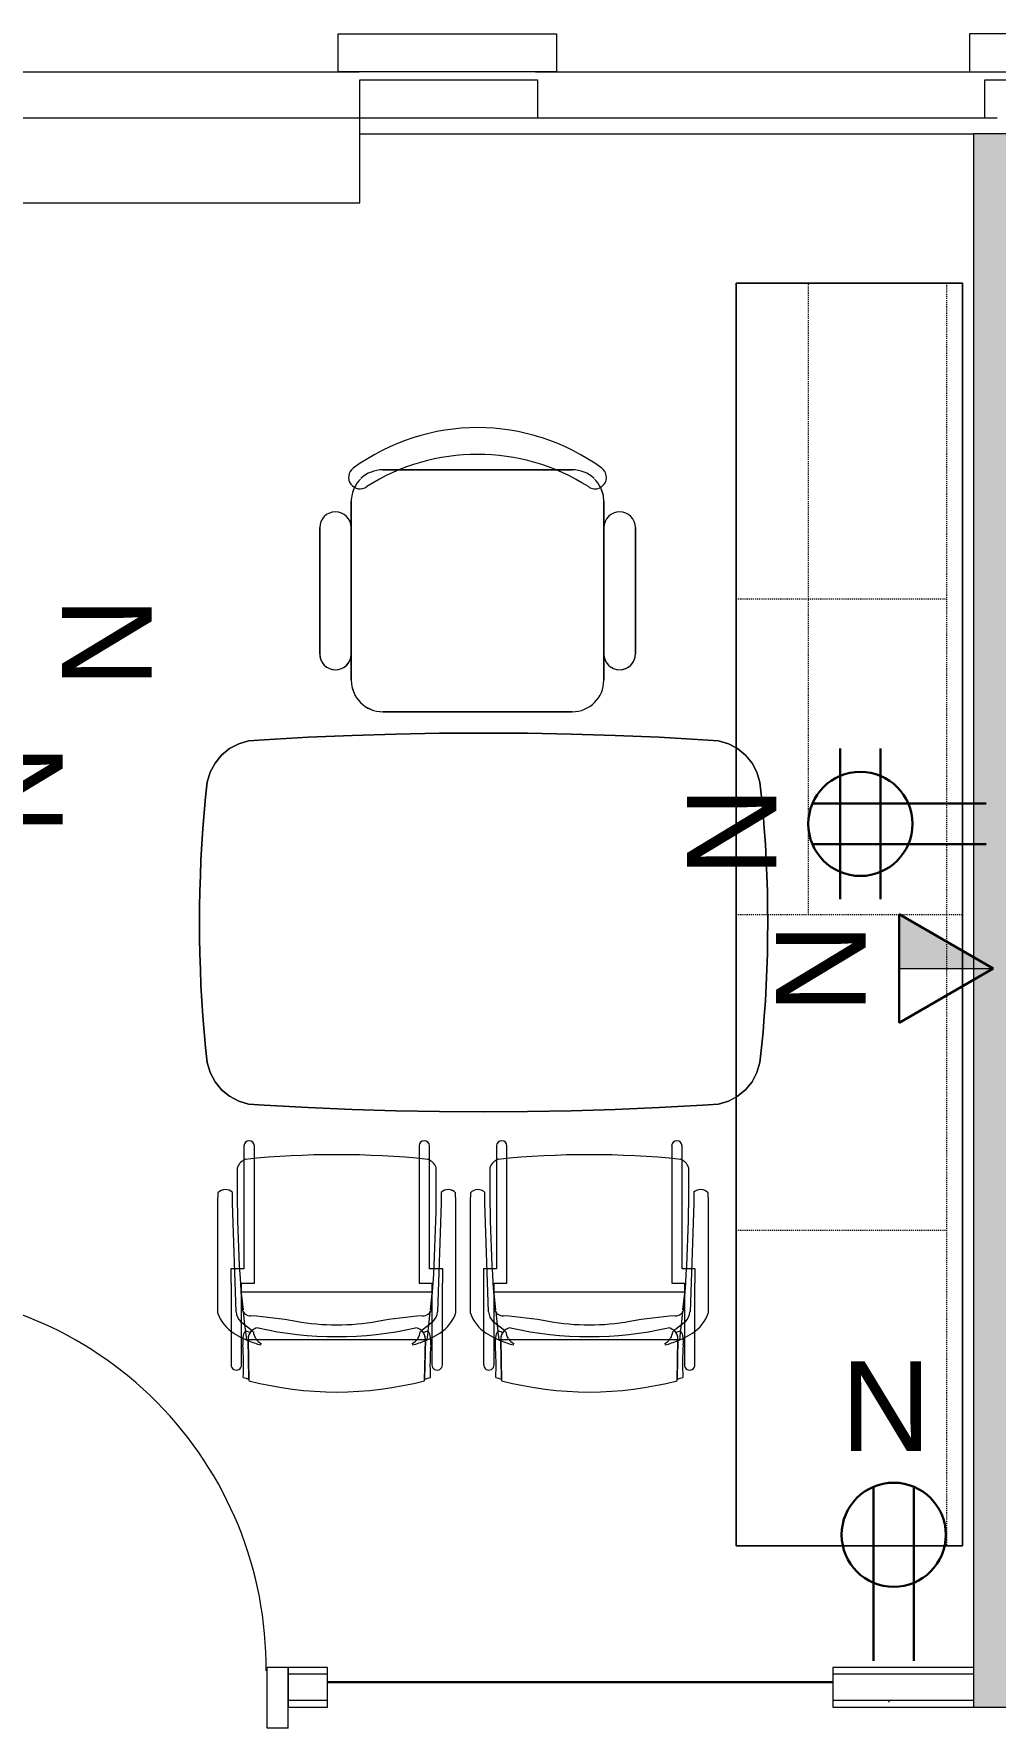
# Model space of a CAD drawing. Header units: inches. Extents: x 395 to 1878, y 644 to 1756.
# Drawn here: x 1076.7 to 1168.1, y 1594.5 to 1755.5 of the extents above; entities that cross this region are included whole.
import ezdxf

# ---------------------------------------------------------------- set-up
doc = ezdxf.new("R2010")
doc.units = ezdxf.units.IN
doc.header["$MEASUREMENT"] = 0
doc.linetypes.add('DASH 1_32_', pattern=[0.0625, 0.03125, -0.03125])
for name, color, linetype, lineweight in [('4694_52_BB$0$BPT', 7, 'Continuous', 9), ('9t floor LINKED_dwg', 8, 'Continuous', 9), ('A-ANNO-NOTE', 131, 'Continuous', 30), ('A-DOOR', 31, 'Continuous', 13), ('A-DOOR-FRAM', 31, 'Continuous', 20), ('A-GLAZ', 151, 'Continuous', 13), ('A-WALL', 113, 'Continuous', 13), ('A-WALL-PATT', 111, 'Continuous', 13), ('I-FURN', 30, 'Continuous', 9), ('I-WALL', 2, 'Continuous', 13)]:
    doc.layers.add(name, color=color, linetype=linetype, lineweight=lineweight)
doc.styles.add('Swis721 Lt BT', font='swissl.ttf', dxfattribs={"height": 8.514638})

# ---------------------------------------------------------------- blocks, each defined once
blk = doc.blocks.new('9t floor LINKED_dwg-4848483-FIRST FLOOR POWER _ SIGNAL')
at = {"layer": '4694_52_BB$0$BPT'}
for p, q in [((1064.38, 1751.88), (1107.63, 1751.88)), ((1124.38, 1751.88), (1167.63, 1751.88)), ((1064.18, 1747.51), (1108.17, 1747.51)), ((1124.58, 1747.51), (1167.08, 1747.51)), ((1107.68, 1746), (1166, 1746))]:
    blk.add_line(p, q, dxfattribs=at)
at = {"layer": '4694_52_BB$0$BPT', "flags": 128}
for points in [[(1126.38, 1751.88), (1105.63, 1751.88), (1105.63, 1755.5), (1126.38, 1755.5)], [(1188.63, 1755.5), (1165.63, 1755.5), (1165.63, 1751.88), (1188.63, 1751.88)]]:
    blk.add_lwpolyline(points, close=True, dxfattribs=at)
for points in [[(1062.97, 1739.45), (1107.68, 1739.45), (1107.68, 1747.5), (1107.68, 1751.13), (1124.58, 1751.13), (1124.58, 1747.5), (1107.68, 1747.5)], [(1168.25, 1747.5), (1167.08, 1747.5), (1167.08, 1751.13), (1187.68, 1751.13), (1187.68, 1747.5), (1186.25, 1747.5)]]:
    blk.add_lwpolyline(points, dxfattribs=at)
blk = doc.blocks.new('Single Flush - OTJ_SOLIDFLUSH_ALUM-4928999-FIRST FLOOR POWER _ SIGNAL')
at = {"layer": 'A-DOOR', "lineweight": 20}
for p, q in [((16.15625, -1.875), (17.90625, -1.875)), ((16.15625, -37.6875), (16.15625, -1.875)), ((17.90625, -1.875), (17.90625, -37.6875)), ((17.90625, -37.6875), (16.15625, -37.6875))]:
    blk.add_line(p, q, dxfattribs=at)
at = {"layer": 'A-DOOR', "lineweight": 9}
blk.add_arc((17.90625, -1.875), 35.8125, 179.5, 270, dxfattribs=at)
at = {"layer": 'A-DOOR-FRAM'}
for p, q in [((-20, 3.875), (-20, -1.875)), ((-20, 3.875), (-18, 3.875)), ((-18, 3.875), (-18, -1.875)), ((18.000004, 3.875), (18.000004, -1.875)), ((18.000004, 3.875), (20.000004, 3.875)), ((20.000004, 3.875), (20.000004, -1.875)), ((-20, -1.875), (-18, -1.875)), ((18.000004, -1.875), (20.000004, -1.875))]:
    blk.add_line(p, q, dxfattribs=at)
blk = doc.blocks.new('Frameless opening with glazing - 48_ x 96_-4931144-FIRST FLOOR POWER _ SIGNAL')
at = {"layer": 'A-GLAZ', "lineweight": 30}
blk.add_line((-25.5, -0.5), (22.5, -0.5), dxfattribs=at)
blk = doc.blocks.new('F-Haworth_Chair_X99-Seminar - X99 Seminar Chair with Glides-V9-FIRST FLOOR POWER _ SIGNAL')
at = {"layer": 'I-FURN'}
for p, q in [((-8.34, 11.52), (-8.42, 7.57)), ((-8.42, 7.57), (-8.34, 11.37)), ((8.42, 7.57), (8.34, 11.52)), ((8.34, 11.37), (8.42, 7.57)), ((-10.04, 10.02), (-10.04, 6.81)), ((-9.04, 7.4), (-9.04, 10.02)), ((9.04, 10.02), (9.04, 7.4)), ((10.04, 6.81), (10.04, 10.02)), ((-7.18, 7.99), (-7.21, 8.13)), ((7.21, 8.13), (7.18, 7.99)), ((-10.04, 6.81), (-10.04, 5)), ((-9.13, 5.92), (-8.07, 6.77)), ((-9.04, 5.99), (-9.04, 7.4)), ((-8.68, 6.87), (-8.75, 6.22)), ((-8.62, 7.42), (-8.68, 6.87)), ((-8.6, 7.6), (-8.62, 7.43)), ((-8.61, 6.81), (-8.23, 6.95)), ((-8.49, 7.6), (-8.56, 7.6)), ((-7.65, 7.6), (-8.4, 7.6)), ((-8.01, 6.82), (-7.95, 6.87)), ((3.57, 7.6), (-7.65, 7.6)), ((7.65, 7.6), (3.58, 7.6)), ((8.4, 7.6), (7.65, 7.6)), ((7.95, 6.87), (8.03, 6.81)), ((8.07, 6.77), (9.13, 5.92)), ((8.23, 6.95), (8.61, 6.81)), ((8.56, 7.6), (8.49, 7.6)), ((8.62, 7.43), (8.6, 7.6)), ((8.68, 6.87), (8.62, 7.42)), ((8.75, 6.22), (8.68, 6.87)), ((9.04, 7.4), (9.04, 5.99)), ((10.04, 5), (10.04, 6.81)), ((-11.32, 5.06), (-11.32, -5.48)), ((-10.04, 4.99), (-10.04, 2.27)), ((-9.92, -5.36), (-9.57, 4.97)), ((-9.04, 3.62), (-9.04, 5.99)), ((-8.88, 4.99), (-8.89, 4.91)), ((-8.75, 6.22), (-8.88, 4.99)), ((8.88, 4.99), (8.75, 6.22)), ((8.89, 4.91), (8.88, 4.99)), ((9.04, 5.99), (9.04, 3.62)), ((9.57, 4.97), (9.92, -5.36)), ((10.04, 2.27), (10.04, 4.99)), ((11.32, -5.48), (11.32, 5.06)), ((-8.9, 4.8), (-9.07, 3.2)), ((-9.04, 3.43), (-9.04, 3.62)), ((-9.04, 3.12), (-9.04, 3.43)), ((9.07, 3.2), (8.9, 4.8)), ((9.04, 3.62), (9.04, 3.43)), ((9.04, 3.43), (9.04, 3.12)), ((-10.04, 2.27), (-10.07, 2.27)), ((-10.07, 2.27), (-10.07, 0.89)), ((-9.07, 3.2), (-9.07, 3.12)), ((-9.07, 3.12), (9.07, 3.12)), ((-9.04, 2.27), (-9.04, 3.12)), ((-7.83, 2.27), (-9.04, 2.27)), ((-7.83, -9.57), (-7.83, 2.27)), ((9.04, 2.27), (7.83, 2.27)), ((7.83, 2.27), (7.83, -9.57)), ((9.04, 3.12), (9.04, 2.27)), ((9.07, 3.12), (9.07, 3.2)), ((10.07, 2.27), (10.04, 2.27)), ((10.07, 0.89), (10.07, 2.27)), ((-10.07, 0.89), (-9.71, 0.89)), ((-9.71, 0.89), (-9.2, 0.89)), ((-9.2, 0.89), (-8.82, 0.89)), ((-8.82, 0.89), (-8.82, -9.44)), ((8.82, 0.89), (9.2, 0.89)), ((8.82, -9.44), (8.82, 0.89)), ((9.2, 0.89), (9.71, 0.89)), ((9.71, 0.89), (10.07, 0.89)), ((-11.32, -5.48), (-11.3, -6.32)), ((-9.92, -6.36), (-9.92, -5.36)), ((9.92, -5.36), (9.92, -6.36)), ((11.3, -6.32), (11.32, -5.48)), ((-8.82, -9.44), (-8.82, -10.78)), ((-7.83, -10.78), (-7.83, -9.57)), ((7.83, -9.57), (7.83, -10.78)), ((8.82, -10.78), (8.82, -9.44))]:
    blk.add_line(p, q, dxfattribs=at)
for centre, radius, start, end in [((0, -20.73), 33.17, 104.5766, 105.5522), ((0, -20.29), 32.89, 75.3075, 104.696), ((0, -20.73), 33.17, 74.4478, 75.4234), ((-9.54, 10.02), 0.498, 360, 180), ((-36.06, 10.03), 27.2, 355.9857, 2.5118), ((36.06, 10.03), 27.2, 177.4882, 184.0143), ((9.54, 10.02), 0.498, 360, 180), ((-5.2, 7.86), 3.74, 175.9857, 189.9064), ((-4.71, -1.15), 9.61, 105.0666, 112.7369), ((4.71, -1.15), 9.61, 67.2631, 74.9334), ((5.2, 7.86), 3.74, 350.0936, 4.0143), ((-7.87, 3.92), 3.63, 121.9522, 161.8211), ((-4.71, -1.15), 9.61, 116.0036, 121.9522), ((-4.71, -1.15), 9.61, 113.5094, 116.0036), ((-8.28, 7.33), 0.613, 189.9064, 237.4573), ((-4.71, -1.15), 9.61, 112.927, 113.3607), ((-7.37, 7.55), 1.05, 178.8214, 214.7998), ((-7.37, 7.55), 1.05, 178.8214, 264.0446), ((-6.55, 6.76), 1.38, 147.5752, 174.9122), ((-6.55, 6.76), 1.38, 117.0503, 145.9813), ((0, -26.49), 33.83, 77.2285, 102.7715), ((6.55, 6.76), 1.38, 34.0187, 62.9497), ((7.37, 7.55), 1.05, 275.9554, 1.1786), ((6.55, 6.76), 1.38, 5.0878, 32.4248), ((7.37, 7.55), 1.05, 325.2002, 1.1786), ((4.71, -1.15), 9.61, 66.6393, 67.073), ((4.71, -1.15), 9.61, 63.9964, 66.4906), ((8.28, 7.33), 0.613, 302.5427, 350.0936), ((4.71, -1.15), 9.61, 58.0478, 63.9964), ((7.87, 3.92), 3.63, 18.1789, 58.0478), ((-8.18, 4.9), 1.39, 132.8922, 177.1987), ((-8.24, 4.59), 0.763, 84.2338, 165.7662), ((-11.32, 48.08), 42.84, 274.2301, 280.0233), ((0, -15.97), 22.19, 79.9767, 100.0233), ((11.32, 48.08), 42.84, 259.9767, 265.7699), ((8.24, 4.59), 0.763, 14.2338, 95.7662), ((8.18, 4.9), 1.39, 2.8013, 47.1078), ((144.06, -7.32), 153.52, 175.4787, 180.5251), ((-144.06, -7.32), 153.52, 359.4749, 4.5213), ((-10.58, -5.68), 0.956, 221.8901, 314.1099), ((10.58, -5.68), 0.956, 225.8901, 318.1099), ((-8.21, -8.28), 1.31, 200.0433, 249.9567), ((0, 75.01), 84.96, 264.1475, 275.8525), ((8.21, -8.28), 1.31, 290.0433, 339.9567), ((-8.32, -10.78), 0.495, 180, 360), ((8.32, -10.78), 0.495, 180, 360)]:
    blk.add_arc(centre, radius, start, end, dxfattribs=at)
blk = doc.blocks.new('F-Haworth_Chair_X99-Seminar - X99 Seminar Chair with Glides-V10-FIRST FLOOR POWER _ SIGNAL')
at = {"layer": 'I-FURN'}
for p, q in [((-8.34, 11.52), (-8.42, 7.57)), ((-8.42, 7.57), (-8.34, 11.37)), ((8.42, 7.57), (8.34, 11.52)), ((8.34, 11.37), (8.42, 7.57)), ((-10.04, 10.02), (-10.04, 6.81)), ((-9.04, 7.4), (-9.04, 10.02)), ((9.04, 10.02), (9.04, 7.4)), ((10.04, 6.81), (10.04, 10.02)), ((-7.18, 7.99), (-7.21, 8.13)), ((7.21, 8.13), (7.18, 7.99)), ((-10.04, 6.81), (-10.04, 5)), ((-9.13, 5.92), (-8.07, 6.77)), ((-9.04, 5.99), (-9.04, 7.4)), ((-8.68, 6.87), (-8.75, 6.22)), ((-8.62, 7.42), (-8.68, 6.87)), ((-8.6, 7.6), (-8.62, 7.43)), ((-8.61, 6.81), (-8.23, 6.95)), ((-8.49, 7.6), (-8.56, 7.6)), ((-7.65, 7.6), (-8.4, 7.6)), ((-8.03, 6.81), (-7.95, 6.87)), ((7.65, 7.6), (-7.65, 7.6)), ((8.4, 7.6), (7.65, 7.6)), ((7.95, 6.87), (8.03, 6.81)), ((8.07, 6.77), (9.13, 5.92)), ((8.23, 6.95), (8.61, 6.81)), ((8.56, 7.6), (8.49, 7.6)), ((8.62, 7.43), (8.6, 7.6)), ((8.68, 6.87), (8.62, 7.42)), ((8.75, 6.22), (8.68, 6.87)), ((9.04, 7.4), (9.04, 5.99)), ((10.04, 5), (10.04, 6.81)), ((-11.32, 5.06), (-11.32, -5.48)), ((-10.04, 4.99), (-10.04, 2.27)), ((-9.92, -5.36), (-9.57, 4.97)), ((-9.04, 3.62), (-9.04, 5.99)), ((-8.88, 4.99), (-8.89, 4.91)), ((-8.75, 6.22), (-8.88, 4.99)), ((8.88, 4.99), (8.75, 6.22)), ((8.89, 4.91), (8.88, 4.99)), ((9.04, 5.99), (9.04, 3.62)), ((9.57, 4.97), (9.92, -5.36)), ((10.04, 2.27), (10.04, 4.99)), ((11.32, -5.48), (11.32, 5.06)), ((-8.9, 4.8), (-9.07, 3.2)), ((-9.04, 3.43), (-9.04, 3.62)), ((-9.04, 3.12), (-9.04, 3.43)), ((9.07, 3.2), (8.9, 4.8)), ((9.04, 3.62), (9.04, 3.43)), ((9.04, 3.43), (9.04, 3.12)), ((-10.04, 2.27), (-10.07, 2.27)), ((-10.07, 2.27), (-10.07, 0.89)), ((-9.07, 3.2), (-9.07, 3.12)), ((-9.07, 3.12), (9.07, 3.12)), ((-9.04, 2.27), (-9.04, 3.12)), ((-7.83, 2.27), (-9.04, 2.27)), ((-7.83, -9.57), (-7.83, 2.27)), ((9.04, 2.27), (7.83, 2.27)), ((7.83, 2.27), (7.83, -9.57)), ((9.04, 3.12), (9.04, 2.27)), ((9.07, 3.12), (9.07, 3.2)), ((10.07, 2.27), (10.04, 2.27)), ((10.07, 0.89), (10.07, 2.27)), ((-10.07, 0.89), (-9.71, 0.89)), ((-9.71, 0.89), (-9.2, 0.89)), ((-9.2, 0.89), (-8.82, 0.89)), ((-8.82, 0.89), (-8.82, -9.44)), ((8.82, 0.89), (9.2, 0.89)), ((8.82, -9.44), (8.82, 0.89)), ((9.2, 0.89), (9.71, 0.89)), ((9.71, 0.89), (10.07, 0.89)), ((-11.32, -5.48), (-11.3, -6.32)), ((-9.92, -6.36), (-9.92, -5.36)), ((9.92, -5.36), (9.92, -6.36)), ((11.3, -6.32), (11.32, -5.48)), ((-8.82, -9.44), (-8.82, -10.78)), ((-7.83, -10.78), (-7.83, -9.57)), ((7.83, -9.57), (7.83, -10.78)), ((8.82, -10.78), (8.82, -9.44))]:
    blk.add_line(p, q, dxfattribs=at)
for centre, radius, start, end in [((0, -20.73), 33.17, 104.5766, 105.5522), ((0, -20.29), 32.89, 75.3075, 104.696), ((0, -20.73), 33.17, 74.4478, 75.4234), ((-9.54, 10.02), 0.498, 360, 180), ((-36.06, 10.03), 27.2, 355.9857, 2.5118), ((36.06, 10.03), 27.2, 177.4882, 184.0143), ((9.54, 10.02), 0.498, 360, 180), ((-5.2, 7.86), 3.74, 175.9857, 189.9064), ((-4.71, -1.15), 9.61, 105.0666, 112.7369), ((4.71, -1.15), 9.61, 67.2631, 74.9334), ((5.2, 7.86), 3.74, 350.0936, 4.0143), ((-7.87, 3.92), 3.63, 121.9522, 161.8211), ((-4.71, -1.15), 9.61, 116.0036, 121.9522), ((-4.71, -1.15), 9.61, 113.5094, 116.0036), ((-8.28, 7.33), 0.613, 189.9064, 237.4573), ((-4.71, -1.15), 9.61, 112.927, 113.3607), ((-7.37, 7.55), 1.05, 178.8214, 214.7998), ((-7.37, 7.55), 1.05, 178.8214, 264.0446), ((-6.55, 6.76), 1.38, 147.5752, 174.9122), ((-6.55, 6.76), 1.38, 117.0503, 145.9813), ((0, -26.49), 33.83, 77.2285, 102.7715), ((6.55, 6.76), 1.38, 34.0187, 62.9497), ((7.37, 7.55), 1.05, 275.9554, 1.1786), ((6.55, 6.76), 1.38, 5.0878, 32.4248), ((7.37, 7.55), 1.05, 325.2002, 1.1786), ((4.71, -1.15), 9.61, 66.6393, 67.073), ((4.71, -1.15), 9.61, 63.9964, 66.4906), ((8.28, 7.33), 0.613, 302.5427, 350.0936), ((4.71, -1.15), 9.61, 58.0478, 63.9964), ((7.87, 3.92), 3.63, 18.1789, 58.0478), ((-8.18, 4.9), 1.39, 132.8922, 177.1987), ((-8.24, 4.59), 0.763, 84.2338, 165.7662), ((-11.32, 48.08), 42.84, 274.2301, 280.0233), ((0, -15.97), 22.19, 79.9767, 100.0233), ((11.32, 48.08), 42.84, 259.9767, 265.7699), ((8.24, 4.59), 0.763, 14.2338, 95.7662), ((8.18, 4.9), 1.39, 2.8013, 47.1078), ((144.06, -7.32), 153.52, 175.4787, 180.5251), ((-144.06, -7.32), 153.52, 359.4749, 4.5213), ((-10.58, -5.68), 0.956, 221.8901, 314.1099), ((10.58, -5.68), 0.956, 225.8901, 318.1099), ((-8.21, -8.28), 1.31, 200.0433, 249.9567), ((0, 75.01), 84.96, 264.1475, 275.8525), ((8.21, -8.28), 1.31, 290.0433, 339.9567), ((-8.32, -10.78), 0.495, 180, 360), ((8.32, -10.78), 0.495, 180, 360)]:
    blk.add_arc(centre, radius, start, end, dxfattribs=at)
blk = doc.blocks.new('T-Shaped Desk 13 - T-Shaped Desk 1-4946649-FIRST FLOOR POWER _ SIGNAL')
at = {"layer": 'I-FURN'}
for p, q in [((941.05, 1608.31), (919.55, 1608.31)), ((919.55, 1608.31), (919.55, 1488.31)), ((919.55, 1564.16), (919.55, 1608.31)), ((919.55, 1608.31), (941.05, 1608.31)), ((941.05, 1488.31), (941.05, 1608.31)), ((941.05, 1608.31), (941.05, 1488.31)), ((874.71, 1564.93), (873.23, 1564.83)), ((873.23, 1564.83), (874.71, 1564.93)), ((878.88, 1565.16), (874.71, 1564.93)), ((874.71, 1564.93), (878.88, 1565.16)), ((883.05, 1565.33), (878.88, 1565.16)), ((878.88, 1565.16), (883.05, 1565.33)), ((887.21, 1565.46), (883.05, 1565.33)), ((883.05, 1565.33), (887.21, 1565.46)), ((891.38, 1565.54), (887.21, 1565.46)), ((887.21, 1565.46), (891.38, 1565.54)), ((895.55, 1565.56), (891.38, 1565.54)), ((891.38, 1565.54), (895.55, 1565.56)), ((899.72, 1565.54), (895.55, 1565.56)), ((895.55, 1565.56), (899.72, 1565.54)), ((903.89, 1565.46), (899.72, 1565.54)), ((899.72, 1565.54), (903.89, 1565.46)), ((908.06, 1565.33), (903.89, 1565.46)), ((903.89, 1565.46), (908.06, 1565.33)), ((912.23, 1565.16), (908.06, 1565.33)), ((908.06, 1565.33), (912.23, 1565.16)), ((916.39, 1564.93), (912.23, 1565.16)), ((912.23, 1565.16), (916.39, 1564.93)), ((917.88, 1564.83), (916.39, 1564.93)), ((916.39, 1564.93), (917.88, 1564.83)), ((870.66, 1563.46), (870.04, 1562.7)), ((870.04, 1562.7), (870.66, 1563.46)), ((871.42, 1564.08), (870.66, 1563.46)), ((870.66, 1563.46), (871.42, 1564.08)), ((872.29, 1564.55), (871.42, 1564.08)), ((871.42, 1564.08), (872.29, 1564.55)), ((873.23, 1564.83), (872.29, 1564.55)), ((872.29, 1564.55), (873.23, 1564.83)), ((918.82, 1564.55), (917.88, 1564.83)), ((917.88, 1564.83), (918.82, 1564.55)), ((919.69, 1564.08), (918.82, 1564.55)), ((918.82, 1564.55), (919.55, 1564.16)), ((919.55, 1564.16), (919.69, 1564.08)), ((919.55, 1530.97), (919.55, 1564.16)), ((920.45, 1563.46), (919.69, 1564.08)), ((919.69, 1564.08), (920.45, 1563.46)), ((921.07, 1562.7), (920.45, 1563.46)), ((920.45, 1563.46), (921.07, 1562.7)), ((869.57, 1561.83), (869.29, 1560.89)), ((869.29, 1560.89), (869.57, 1561.83)), ((870.04, 1562.7), (869.57, 1561.83)), ((869.57, 1561.83), (870.04, 1562.7)), ((921.53, 1561.83), (921.07, 1562.7)), ((921.07, 1562.7), (921.53, 1561.83)), ((921.82, 1560.89), (921.53, 1561.83)), ((921.53, 1561.83), (921.82, 1560.89)), ((869.29, 1560.89), (869.14, 1559.46)), ((869.14, 1559.46), (869.29, 1560.89)), ((921.97, 1559.46), (921.82, 1560.89)), ((921.82, 1560.89), (921.97, 1559.46)), ((869.14, 1559.46), (869, 1557.97)), ((869, 1557.97), (869.14, 1559.46)), ((922.11, 1557.97), (921.97, 1559.46)), ((921.97, 1559.46), (922.11, 1557.97)), ((869, 1557.97), (868.88, 1556.49)), ((868.88, 1556.49), (869, 1557.97)), ((922.23, 1556.49), (922.11, 1557.97)), ((922.11, 1557.97), (922.23, 1556.49)), ((868.88, 1556.49), (868.78, 1555)), ((868.78, 1555), (868.88, 1556.49)), ((922.33, 1555), (922.23, 1556.49)), ((922.23, 1556.49), (922.33, 1555)), ((868.78, 1555), (868.7, 1553.52)), ((868.7, 1553.52), (868.78, 1555)), ((922.41, 1553.52), (922.33, 1555)), ((922.33, 1555), (922.41, 1553.52)), ((868.7, 1553.52), (868.64, 1552.03)), ((868.64, 1552.03), (868.7, 1553.52)), ((922.47, 1552.03), (922.41, 1553.52)), ((922.41, 1553.52), (922.47, 1552.03)), ((868.59, 1550.54), (868.56, 1549.05)), ((868.56, 1549.05), (868.59, 1550.54)), ((868.64, 1552.03), (868.59, 1550.54)), ((868.59, 1550.54), (868.64, 1552.03)), ((922.52, 1550.54), (922.47, 1552.03)), ((922.47, 1552.03), (922.52, 1550.54)), ((922.54, 1549.05), (922.52, 1550.54)), ((922.52, 1550.54), (922.54, 1549.05)), ((868.56, 1549.05), (868.55, 1547.56)), ((868.55, 1547.56), (868.56, 1549.05)), ((922.55, 1547.56), (922.54, 1549.05)), ((922.54, 1549.05), (922.55, 1547.56)), ((868.55, 1547.56), (868.56, 1546.08)), ((868.56, 1546.08), (868.55, 1547.56)), ((922.54, 1546.08), (922.55, 1547.56)), ((922.55, 1547.56), (922.54, 1546.08)), ((868.56, 1546.08), (868.59, 1544.59)), ((868.59, 1544.59), (868.56, 1546.08)), ((922.52, 1544.59), (922.54, 1546.08)), ((922.54, 1546.08), (922.52, 1544.59)), ((868.59, 1544.59), (868.64, 1543.1)), ((868.64, 1543.1), (868.59, 1544.59)), ((922.47, 1543.1), (922.52, 1544.59)), ((922.52, 1544.59), (922.47, 1543.1)), ((868.64, 1543.1), (868.7, 1541.61)), ((868.7, 1541.61), (868.64, 1543.1)), ((922.41, 1541.61), (922.47, 1543.1)), ((922.47, 1543.1), (922.41, 1541.61)), ((868.7, 1541.61), (868.78, 1540.12)), ((868.78, 1540.12), (868.7, 1541.61)), ((922.33, 1540.12), (922.41, 1541.61)), ((922.41, 1541.61), (922.33, 1540.12)), ((868.78, 1540.12), (868.88, 1538.64)), ((868.88, 1538.64), (868.78, 1540.12)), ((922.23, 1538.64), (922.33, 1540.12)), ((922.33, 1540.12), (922.23, 1538.64)), ((868.88, 1538.64), (869, 1537.16)), ((869, 1537.16), (868.88, 1538.64)), ((922.11, 1537.16), (922.23, 1538.64)), ((922.23, 1538.64), (922.11, 1537.16)), ((869, 1537.16), (869.14, 1535.67)), ((869.14, 1535.67), (869, 1537.16)), ((921.97, 1535.67), (922.11, 1537.16)), ((922.11, 1537.16), (921.97, 1535.67)), ((869.14, 1535.67), (869.29, 1534.24)), ((869.29, 1534.24), (869.14, 1535.67)), ((921.82, 1534.24), (921.97, 1535.67)), ((921.97, 1535.67), (921.82, 1534.24)), ((869.29, 1534.24), (869.57, 1533.3)), ((869.57, 1533.3), (869.29, 1534.24)), ((869.57, 1533.3), (870.04, 1532.43)), ((870.04, 1532.43), (869.57, 1533.3)), ((921.07, 1532.43), (921.53, 1533.3)), ((921.53, 1533.3), (921.07, 1532.43)), ((921.53, 1533.3), (921.82, 1534.24)), ((921.82, 1534.24), (921.53, 1533.3)), ((870.04, 1532.43), (870.66, 1531.67)), ((870.66, 1531.67), (870.04, 1532.43)), ((870.66, 1531.67), (871.42, 1531.05)), ((871.42, 1531.05), (870.66, 1531.67)), ((919.69, 1531.05), (920.45, 1531.67)), ((920.45, 1531.67), (919.69, 1531.05)), ((920.45, 1531.67), (921.07, 1532.43)), ((921.07, 1532.43), (920.45, 1531.67)), ((871.42, 1531.05), (872.29, 1530.58)), ((872.29, 1530.58), (871.42, 1531.05)), ((872.29, 1530.58), (873.23, 1530.3)), ((873.23, 1530.3), (872.29, 1530.58)), ((873.23, 1530.3), (874.71, 1530.2)), ((874.71, 1530.2), (873.23, 1530.3)), ((874.71, 1530.2), (878.88, 1529.97)), ((878.88, 1529.97), (874.71, 1530.2)), ((878.88, 1529.97), (883.05, 1529.8)), ((883.05, 1529.8), (878.88, 1529.97)), ((883.05, 1529.8), (887.21, 1529.67)), ((887.21, 1529.67), (883.05, 1529.8)), ((887.21, 1529.67), (891.38, 1529.59)), ((891.38, 1529.59), (887.21, 1529.67)), ((891.38, 1529.59), (895.55, 1529.56)), ((895.55, 1529.56), (891.38, 1529.59)), ((895.55, 1529.56), (899.72, 1529.59)), ((899.72, 1529.59), (895.55, 1529.56)), ((899.72, 1529.59), (903.89, 1529.67)), ((903.89, 1529.67), (899.72, 1529.59)), ((903.89, 1529.67), (908.06, 1529.8)), ((908.06, 1529.8), (903.89, 1529.67)), ((908.06, 1529.8), (912.23, 1529.97)), ((912.23, 1529.97), (908.06, 1529.8)), ((912.23, 1529.97), (916.39, 1530.2)), ((916.39, 1530.2), (912.23, 1529.97)), ((916.39, 1530.2), (917.88, 1530.3)), ((917.88, 1530.3), (916.39, 1530.2)), ((917.88, 1530.3), (918.82, 1530.58)), ((918.82, 1530.58), (917.88, 1530.3)), ((918.82, 1530.58), (919.69, 1531.05)), ((919.55, 1530.97), (918.82, 1530.58)), ((919.69, 1531.05), (919.55, 1530.97)), ((919.55, 1488.31), (919.55, 1530.97)), ((919.55, 1488.31), (941.05, 1488.31)), ((941.05, 1488.31), (919.55, 1488.31))]:
    blk.add_line(p, q, dxfattribs=at)
at = {"layer": 'I-FURN', "linetype": 'DASH 1_32_'}
for p, q in [((926.42, 1548.31), (926.42, 1608.31)), ((939.55, 1608.31), (939.55, 1578.31)), ((919.55, 1578.31), (939.55, 1578.31)), ((939.55, 1578.31), (939.55, 1548.31)), ((919.55, 1548.31), (939.55, 1548.31)), ((939.55, 1548.31), (941.05, 1548.31)), ((939.55, 1548.31), (939.55, 1518.31)), ((919.55, 1518.31), (939.55, 1518.31)), ((939.55, 1518.31), (939.55, 1488.31))]:
    blk.add_line(p, q, dxfattribs=at)
blk = doc.blocks.new('F-Chairs1 - Workstation-V30-FIRST FLOOR POWER _ SIGNAL')
at = {"layer": 'I-FURN'}
for p, q in [((-9, 27), (9, 27)), ((9, 27), (-9, 27)), ((-9, 27), (9, 27)), ((-12, 7), (-12, 24)), ((-12, 24), (-12, 21.5)), ((-12, 21.5), (-12, 24)), ((12, 24), (12, 7)), ((12, 21.5), (12, 24)), ((12, 24), (12, 21.5)), ((-15, 9.5), (-15, 21.5)), ((-15, 21.5), (-15, 9.5)), ((-15, 9.5), (-15, 21.5)), ((-12, 9.5), (-12, 21.5)), ((-12, 21.5), (-12, 9.5)), ((-12, 21.5), (-12, 9.5)), ((-12, 9.5), (-12, 21.5)), ((12, 21.5), (12, 9.5)), ((12, 9.5), (12, 21.5)), ((12, 9.5), (12, 21.5)), ((12, 21.5), (12, 9.5)), ((15, 21.5), (15, 9.5)), ((15, 9.5), (15, 21.5)), ((15, 21.5), (15, 9.5)), ((-12, 9.5), (-12, 7)), ((-12, 7), (-12, 9.5)), ((12, 7), (12, 9.5)), ((12, 9.5), (12, 7)), ((-9, 4), (-7.33, 4)), ((-7.33, 4), (-9, 4)), ((7.44, 4), (-7.44, 4)), ((-7.33, 4), (7.33, 4)), ((7.33, 4), (-7.33, 4)), ((7.33, 4), (9, 4)), ((9, 4), (7.33, 4))]:
    blk.add_line(p, q, dxfattribs=at)
for centre, radius, start, end in [((-9, 24), 3, 90, 180), ((-9, 24), 3, 90, 180), ((-9, 24), 3, 90, 180), ((9, 24), 3, 360, 90), ((9, 24), 3, 360, 90), ((9, 24), 3, 0, 90), ((-13.5, 21.5), 1.5, 360, 180), ((-13.5, 21.5), 1.5, 360, 180), ((-13.5, 21.5), 1.5, 0, 180), ((13.5, 21.5), 1.5, 360, 180), ((13.5, 21.5), 1.5, 360, 180), ((13.5, 21.5), 1.5, 0, 180), ((-13.5, 9.5), 1.5, 180, 360), ((-13.5, 9.5), 1.5, 180, 360), ((-13.5, 9.5), 1.5, 180, 0), ((13.5, 9.5), 1.5, 180, 360), ((13.5, 9.5), 1.5, 180, 360), ((13.5, 9.5), 1.5, 180, 0), ((-9, 7), 3, 180, 206.2836), ((-9, 7), 3, 180, 206.3953), ((-9, 7), 3, 180, 206.3953), ((9, 7), 3, 333.7164, 360), ((9, 7), 3, 333.6047, 0), ((9, 7), 3, 333.6047, 0), ((-11.17, 4.73), 1.08, 53.8255, 233.8255), ((-11.17, 4.73), 1.08, 53.8255, 233.8255), ((-11.17, 4.73), 1.08, 53.8255, 233.8255), ((-9, 7), 3, 206.3953, 225), ((-9, 7), 3, 206.3953, 225), ((-9, 7), 3, 225.9978, 270), ((-9, 7), 3, 225.9978, 270), ((0, 22.18), 19.64, 237.5758, 302.4242), ((0, 22.18), 19.64, 237.5758, 302.4242), ((0, 22.18), 19.64, 237.5758, 302.4242), ((9, 7), 3, 270, 314.0022), ((9, 7), 3, 270, 314.0022), ((11.17, 4.73), 1.08, 306.1745, 126.1745), ((11.17, 4.73), 1.08, 306.1745, 126.1745), ((11.17, 4.73), 1.08, 306.1745, 126.1745), ((9, 7), 3, 315, 333.6047), ((9, 7), 3, 315, 333.6047), ((0, 20), 20, 233.8255, 306.1745), ((0, 20), 20, 233.8255, 306.1745), ((0, 20), 20, 233.8255, 306.1745)]:
    blk.add_arc(centre, radius, start, end, dxfattribs=at)

msp = doc.modelspace()

# ---------------------------------------------------------------- hatches: boundary and pattern name
at = {"layer": 'A-ANNO-NOTE', "lineweight": 9}
msp.add_hatch(color=256, dxfattribs=at).paths.add_polyline_path([(1167.87, 1666.69), (1158.94, 1671.84), (1158.94, 1666.69)], flags=0)
at = {"layer": 'A-WALL-PATT', "lineweight": 9}
msp.add_hatch(color=7, dxfattribs=at).paths.add_polyline_path([(1169.75, 1600.25), (1169.75, 1746), (1166, 1746), (1166, 1600.25)], flags=0)
h = msp.add_hatch(color=7, dxfattribs=at)
h.paths.add_polyline_path([(1414.8, 1596.5), (1427.5, 1596.5), (1427.5, 1600.25), (1398.88, 1600.25), (1398.88, 1596.5), (1404.5, 1596.5)], flags=0)
h.paths.add_polyline_path([(1342.88, 1596.5), (1350.88, 1596.5), (1350.88, 1600.25), (1342.88, 1600.25)], flags=0)
h.paths.add_polyline_path([(1302.88, 1596.5), (1302.88, 1600.25), (1290.88, 1600.25), (1290.88, 1596.5), (1298.75, 1596.5)], flags=0)
h.paths.add_polyline_path([(1195.12, 1596.5), (1195.12, 1600.25), (1166, 1600.25), (1166, 1596.5), (1192.3, 1596.5)], flags=0)
h.paths.add_polyline_path([(1250.88, 1596.5), (1250.88, 1600.25), (1243.13, 1600.25), (1243.13, 1596.5)], flags=0)
h = msp.add_hatch(dxfattribs=at)
h.set_pattern_fill('FP_4', color=256, style=0, pattern_type=2)
h.set_pattern_definition([(0, (0, 0), (30.72, 7.68), [1.267, -21.773, 1.267, -21.773, -122.88]), (0, (0, 0), (30.72, 7.68), [-46.08, 1.267, -44.813, 1.267, -21.773, -53.76]), (0, (0, 0), (30.72, 7.68), [-115.2, 1.267, -14.093, 1.267, -37.133]), (120, (11.52, 3.84), (-22.011075, 22.7643), [1.267, -21.773, 1.267, -21.773, -122.88]), (120, (11.52, 3.84), (-22.011075, 22.7643), [-46.08, 1.267, -44.813, 1.267, -21.773, -53.76]), (120, (11.52, 3.84), (-22.011075, 22.7643), [-115.2, 1.267, -14.093, 1.267, -37.133]), (240, (15.36, 19.2), (-8.708925, -30.4443), [1.267, -21.773, 1.267, -21.773, -122.88]), (240, (15.36, 19.2), (-8.708925, -30.4443), [-46.08, 1.267, -44.813, 1.267, -21.773, -53.76]), (240, (15.36, 19.2), (-8.708925, -30.4443), [-115.2, 1.267, -14.093, 1.267, -37.133])])
h.paths.add_polyline_path([(1166, 1596.5), (1166, 1597.13), (1152.63, 1597.13), (1152.63, 1596.5), (1164.95, 1596.5)], flags=0)
h.paths.add_polyline_path([(948.8, 1596.5), (992.13, 1596.5), (992.13, 1597.13), (948.25, 1597.13), (948.25, 1596.5)], flags=0)
h.paths.add_polyline_path([(1052.88, 1596.5), (1060.88, 1596.5), (1060.88, 1597.13), (1052.88, 1597.13)], flags=0)
h.paths.add_polyline_path([(1012.88, 1596.5), (1012.88, 1597.13), (994.63, 1597.13), (994.63, 1596.5), (995.25, 1596.5)], flags=0)
h.paths.add_polyline_path([(1104.63, 1596.5), (1104.63, 1597.13), (1100.88, 1597.13), (1100.88, 1596.5)], flags=0)

# ---------------------------------------------------------------- linework, layer by layer
at = {"layer": 'A-ANNO-NOTE'}
for p, q in [((1153.34, 1673.26), (1153.34, 1687.6)), ((1157.18, 1673.26), (1157.18, 1687.6)), ((1167.22, 1682.35), (1150.7, 1682.35)), ((1167.22, 1678.51), (1150.7, 1678.51)), ((1167.87, 1666.69), (1158.94, 1671.84)), ((1158.94, 1661.53), (1158.94, 1671.84)), ((1167.87, 1666.69), (1158.94, 1661.53)), ((1156.51, 1600.9), (1156.51, 1617.43)), ((1160.34, 1600.9), (1160.34, 1617.43))]:
    msp.add_line(p, q, dxfattribs=at)
at = {"layer": 'A-ANNO-NOTE', "lineweight": 9}
for p, q in [((1167.87, 1666.69), (1158.94, 1671.84)), ((1158.94, 1671.84), (1158.94, 1666.69)), ((1158.94, 1666.69), (1167.87, 1666.69))]:
    msp.add_line(p, q, dxfattribs=at)
at = {"layer": 'A-ANNO-NOTE'}
for centre in [(1155.26, 1680.43), (1158.43, 1612.87)]:
    msp.add_circle(centre, 4.95, dxfattribs=at)
at = {"layer": 'A-WALL'}
for p, q in [((1104.63, 1599.63), (1100.88, 1599.63)), ((1166, 1599.63), (1152.63, 1599.63)), ((1104.63, 1597.13), (1100.88, 1597.13)), ((1166, 1597.13), (1152.63, 1597.13))]:
    msp.add_line(p, q, dxfattribs=at)
at = {"layer": 'I-WALL', "color": 8, "lineweight": 20}
for p, q in [((1169.75, 1746), (1166, 1746)), ((1166, 1746), (1166, 1596.5)), ((1166, 1596.5), (1195.12, 1596.5))]:
    msp.add_line(p, q, dxfattribs=at)
at = {"layer": 'I-WALL'}
for p, q in [((1104.63, 1600.25), (1100.88, 1600.25)), ((1100.88, 1600.25), (1100.88, 1596.5)), ((1104.63, 1596.5), (1104.63, 1600.25)), ((1166, 1600.25), (1152.63, 1600.25)), ((1152.63, 1600.25), (1152.63, 1596.5)), ((1100.88, 1596.5), (1104.63, 1596.5)), ((1152.63, 1596.5), (1166, 1596.5))]:
    msp.add_line(p, q, dxfattribs=at)

# ---------------------------------------------------------------- block references
at = {"layer": '9t floor LINKED_dwg', "color": 7}
msp.add_blockref('9t floor LINKED_dwg-4848483-FIRST FLOOR POWER _ SIGNAL', (0, 0), dxfattribs=at)
at = {"layer": 'A-DOOR', "rotation": 180}
msp.add_blockref('Single Flush - OTJ_SOLIDFLUSH_ALUM-4928999-FIRST FLOOR POWER _ SIGNAL', (1080.88, 1598.38), dxfattribs=at)
at = {"layer": 'A-GLAZ', "rotation": 180}
msp.add_blockref('Frameless opening with glazing - 48_ x 96_-4931144-FIRST FLOOR POWER _ SIGNAL', (1127.12, 1598.38), dxfattribs=at)
at = {"layer": 'I-FURN'}
msp.add_blockref('T-Shaped Desk 13 - T-Shaped Desk 1-4946649-FIRST FLOOR POWER _ SIGNAL', (223.9, 123.5), dxfattribs=at)
at = {"layer": 'I-FURN', "rotation": 180}
for name, p in [('F-Chairs1 - Workstation-V30-FIRST FLOOR POWER _ SIGNAL', (1118.88, 1718.08)), ('F-Haworth_Chair_X99-Seminar - X99 Seminar Chair with Glides-V9-FIRST FLOOR POWER _ SIGNAL', (1105.5, 1639.04)), ('F-Haworth_Chair_X99-Seminar - X99 Seminar Chair with Glides-V10-FIRST FLOOR POWER _ SIGNAL', (1129.5, 1639.04))]:
    msp.add_blockref(name, p, dxfattribs=at)

# ---------------------------------------------------------------- texts
at = {"layer": 'A-ANNO-NOTE', "lineweight": 9, "char_height": 8.51, "width": 10.044, "attachment_point": 2, "rotation": 90, "line_spacing_factor": 1.00667, "style": 'Swis721 Lt BT'}
for insert in [(1079.39, 1697.68), (1070.93, 1683.69), (1138.77, 1679.69), (1147.24, 1666.69)]:
    msp.add_mtext('N', dxfattribs=dict(at, insert=insert))
at = {"layer": 'A-ANNO-NOTE', "lineweight": 9, "insert": (1157.69, 1629.35), "char_height": 8.51, "width": 10.044, "attachment_point": 2, "line_spacing_factor": 1.00667, "style": 'Swis721 Lt BT'}
msp.add_mtext('N', dxfattribs=at)

doc.saveas('drawing.dxf')
